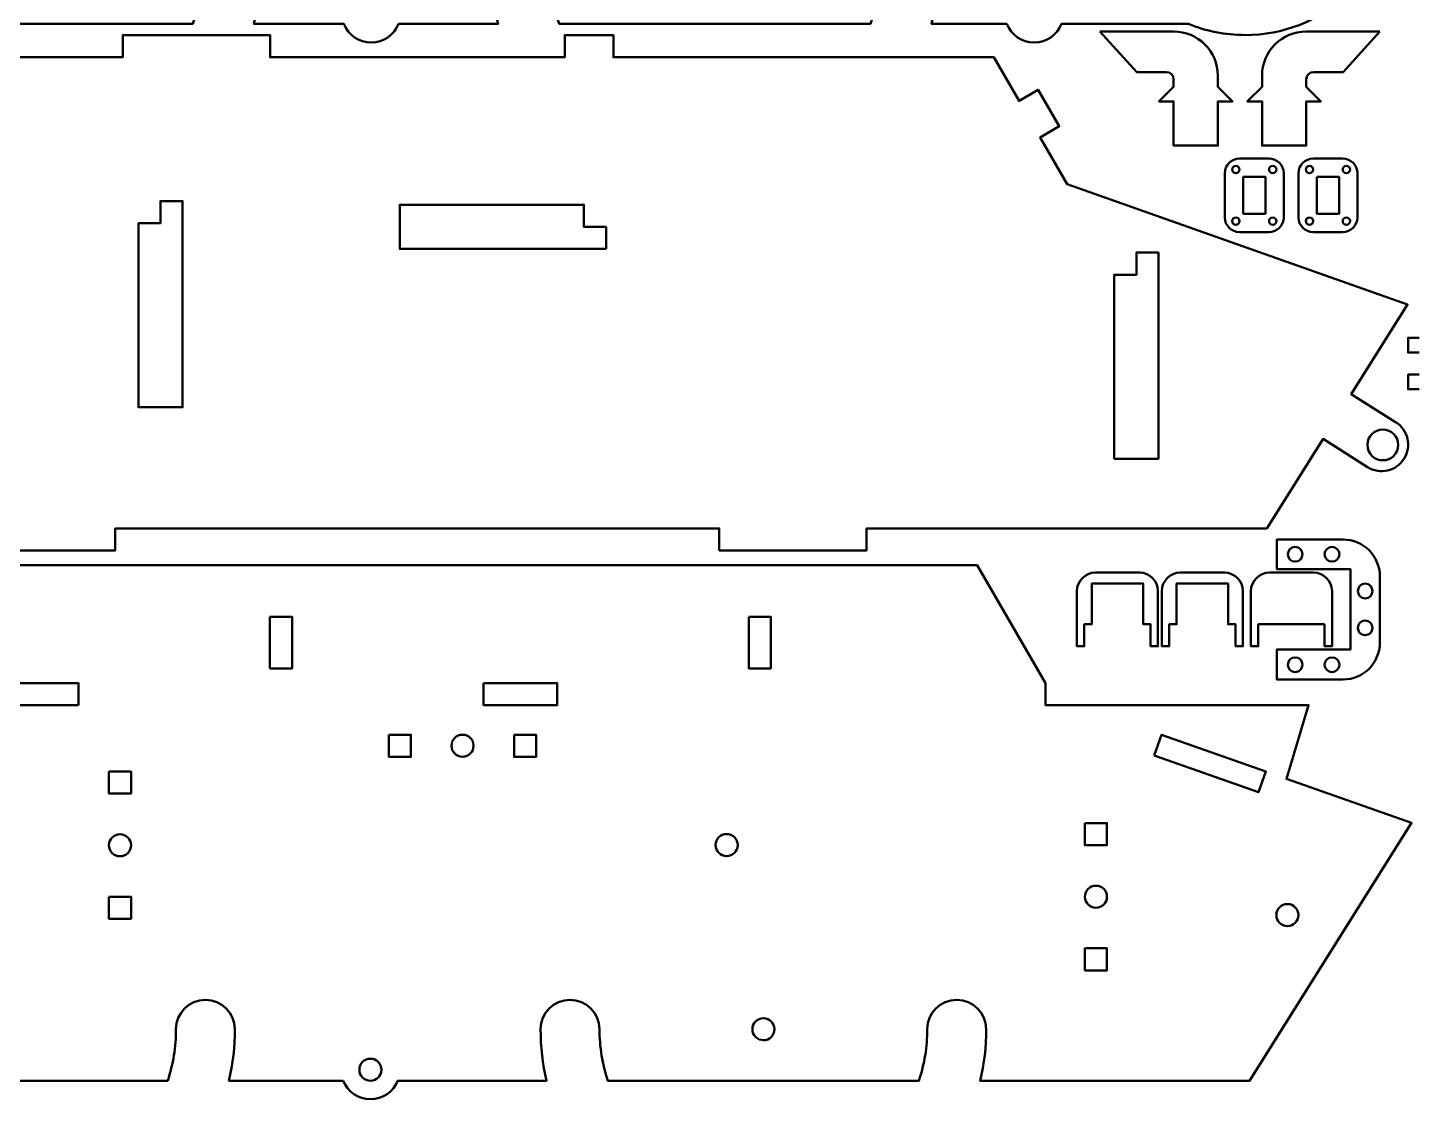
# Model space of a CAD drawing. Header units: inches. Extents: x -370 to 849, y -422 to 797.
# Drawn here: x -179.8 to 9, y 199.5 to 345 of the extents above; entities that cross this region are included whole.
import ezdxf

# ---------------------------------------------------------------- set-up
doc = ezdxf.new("R2010")
doc.units = ezdxf.units.IN
doc.header["$MEASUREMENT"] = 0
doc.layers.add('Layer 1', color=7, linetype='Continuous')

# ---------------------------------------------------------------- blocks, each defined once
blk = doc.blocks.new('block 76')
at = {"layer": 'Layer 1', "color": 7, "lineweight": 50, "true_color": 0xffffff}
blk.add_open_spline([(-4.93, 388.39), (-4.93, 388.39), (5.21, 394.16), (5.21, 394.16), (7.59, 403.99), (0.8, 410.52), (-5.28, 413.03), (-5.28, 413.03), (-68.51, 415.5), (-68.51, 415.5), (-68.51, 415.5), (-309.51, 415.5), (-309.51, 415.5), (-309.51, 415.5), (-318.78, 399.48), (-318.78, 399.48), (-318.78, 399.48), (-318.78, 396.5), (-318.78, 396.5), (-318.78, 396.5), (-354.51, 396.5), (-354.51, 396.5), (-354.51, 396.5), (-351.51, 386.5), (-351.51, 386.5), (-351.51, 386.5), (-368.51, 380.5), (-368.51, 380.5), (-368.51, 380.5), (-346.51, 345.5), (-346.51, 345.5), (-346.51, 345.5), (-309.93, 345.5), (-309.93, 345.5), (-310.47, 347.78), (-310.75, 350.12), (-310.75, 352.5), (-310.75, 354.71), (-308.96, 356.5), (-306.75, 356.5), (-304.54, 356.5), (-302.75, 354.71), (-302.75, 352.5), (-302.75, 350.1), (-302.37, 347.75), (-301.63, 345.5), (-301.63, 345.5), (-259.38, 345.5), (-259.38, 345.5), (-258.64, 347.74), (-258.26, 350.1), (-258.26, 352.5), (-258.26, 354.71), (-256.47, 356.5), (-254.26, 356.5), (-252.05, 356.5), (-250.26, 354.71), (-250.26, 352.5), (-250.26, 350.12), (-250.54, 347.78), (-251.08, 345.5), (-251.08, 345.5), (-230.87, 345.5), (-230.87, 345.5), (-230.28, 344.02), (-228.84, 342.98), (-227.16, 342.98), (-225.47, 342.98), (-224.03, 344.02), (-223.44, 345.5), (-223.44, 345.5), (-207.94, 345.5), (-207.94, 345.5), (-208.48, 347.78), (-208.76, 350.12), (-208.76, 352.5), (-208.76, 354.71), (-206.97, 356.5), (-204.76, 356.5), (-202.55, 356.5), (-200.76, 354.71), (-200.76, 352.5), (-200.76, 350.1), (-200.38, 347.75), (-199.63, 345.5), (-199.63, 345.5), (-157.39, 345.5), (-157.39, 345.5), (-156.65, 347.74), (-156.26, 350.1), (-156.26, 352.5), (-156.26, 354.71), (-154.47, 356.5), (-152.26, 356.5), (-150.05, 356.5), (-148.26, 354.71), (-148.26, 352.5), (-148.26, 350.12), (-148.54, 347.78), (-149.08, 345.5), (-149.08, 345.5), (-136.87, 345.5), (-136.87, 345.5), (-136.27, 344.02), (-134.84, 342.98), (-133.15, 342.98), (-131.47, 342.98), (-130.03, 344.02), (-129.44, 345.5), (-129.44, 345.5), (-115.94, 345.5), (-115.94, 345.5), (-116.48, 347.78), (-116.76, 350.12), (-116.76, 352.5), (-116.76, 354.71), (-114.97, 356.5), (-112.76, 356.5), (-110.55, 356.5), (-108.76, 354.71), (-108.76, 352.5), (-108.76, 350.1), (-108.38, 347.75), (-107.63, 345.5), (-107.63, 345.5), (-65.39, 345.5), (-65.39, 345.5), (-64.64, 347.74), (-64.26, 350.1), (-64.26, 352.5), (-64.26, 354.71), (-62.47, 356.5), (-60.26, 356.5), (-58.05, 356.5), (-56.26, 354.71), (-56.26, 352.5), (-56.26, 350.12), (-56.54, 347.78), (-57.08, 345.5), (-57.08, 345.5), (-46.86, 345.5), (-46.86, 345.5), (-46.27, 344.02), (-44.84, 342.98), (-43.15, 342.98), (-41.47, 342.98), (-40.03, 344.02), (-39.44, 345.5), (-39.44, 345.5), (-22.18, 345.5), (-22.18, 345.5), (-19.81, 344.54), (-17.22, 344), (-14.51, 344), (-4.14, 344), (4.43, 351.71), (5.79, 361.71), (5.79, 361.71), (-4.93, 388.39), (-4.93, 388.39)], degree=3, knots=[0, 0, 0, 0, 1, 1, 1, 2, 2, 2, 3, 3, 3, 4, 4, 4, 5, 5, 5, 6, 6, 6, 7, 7, 7, 8, 8, 8, 9, 9, 9, 10, 10, 10, 11, 11, 11, 12, 12, 12, 13, 13, 13, 14, 14, 14, 15, 15, 15, 16, 16, 16, 17, 17, 17, 18, 18, 18, 19, 19, 19, 20, 20, 20, 21, 21, 21, 22, 22, 22, 23, 23, 23, 24, 24, 24, 25, 25, 25, 26, 26, 26, 27, 27, 27, 28, 28, 28, 29, 29, 29, 30, 30, 30, 31, 31, 31, 32, 32, 32, 33, 33, 33, 34, 34, 34, 35, 35, 35, 36, 36, 36, 37, 37, 37, 38, 38, 38, 39, 39, 39, 40, 40, 40, 41, 41, 41, 42, 42, 42, 43, 43, 43, 44, 44, 44, 45, 45, 45, 46, 46, 46, 47, 47, 47, 48, 48, 48, 49, 49, 49, 50, 50, 50, 51, 51, 51, 52, 52, 52, 53, 53, 53, 53], dxfattribs=at)
blk = doc.blocks.new('block 81')
at = {"layer": 'Layer 1', "color": 7, "lineweight": 50, "true_color": 0xffffff}
for points in [[(-130.76, 248.97), (-127.76, 248.97), (-127.76, 245.97), (-130.76, 245.97), (-130.76, 248.97)], [(-113.76, 248.97), (-110.76, 248.97), (-110.76, 245.97), (-113.76, 245.97), (-113.76, 248.97)]]:
    blk.add_lwpolyline(points, dxfattribs=at)
blk = doc.blocks.new('block 82')
at = {"layer": 'Layer 1', "color": 7, "lineweight": 50, "true_color": 0xffffff}
for points in [[(-36.26, 236.97), (-33.26, 236.97), (-33.26, 233.97), (-36.26, 233.97), (-36.26, 236.97)], [(-36.26, 219.97), (-33.26, 219.97), (-33.26, 216.97), (-36.26, 216.97), (-36.26, 219.97)]]:
    blk.add_lwpolyline(points, dxfattribs=at)
blk = doc.blocks.new('block 83')
at = {"layer": 'Layer 1', "color": 7, "lineweight": 50, "true_color": 0xffffff}
for points in [[(-168.76, 243.97), (-165.76, 243.97), (-165.76, 240.97), (-168.76, 240.97), (-168.76, 243.97)], [(-168.76, 226.97), (-165.76, 226.97), (-165.76, 223.97), (-168.76, 223.97), (-168.76, 226.97)]]:
    blk.add_lwpolyline(points, dxfattribs=at)
blk = doc.blocks.new('block 80')
at = {"layer": 'Layer 1', "color": 7, "lineweight": 50, "true_color": 0xffffff}
for points in [[(-146.9, 264.99), (-143.9, 264.99), (-143.9, 257.98), (-146.9, 257.98), (-146.9, 264.99)], [(-81.9, 264.99), (-78.9, 264.99), (-78.9, 257.98), (-81.9, 257.98), (-81.9, 264.99)], [(-172.9, 252.98), (-182.9, 252.98), (-182.9, 255.98), (-172.9, 255.98), (-172.9, 252.98)], [(-117.9, 255.98), (-107.9, 255.98), (-107.9, 252.98), (-117.9, 252.98), (-117.9, 255.98)], [(-26.85, 246.15), (-25.85, 248.97), (-11.7, 243.98), (-12.7, 241.15), (-26.85, 246.15)]]:
    blk.add_lwpolyline(points, dxfattribs=at)
for points, knots in [([(-366.2, 218.2), (-364.84, 208.2), (-356.28, 200.49), (-345.9, 200.49), (-343.19, 200.49), (-340.6, 201.03), (-338.23, 201.98), (-338.23, 201.98), (-320.97, 201.98), (-320.97, 201.98), (-320.38, 200.51), (-318.94, 199.47), (-317.26, 199.47), (-315.58, 199.47), (-314.14, 200.51), (-313.55, 201.98), (-313.55, 201.98), (-303.33, 201.98), (-303.33, 201.98), (-303.87, 204.27), (-304.15, 206.61), (-304.15, 208.99), (-304.15, 211.19), (-302.36, 212.98), (-300.15, 212.98), (-297.94, 212.98), (-296.15, 211.19), (-296.15, 208.99), (-296.15, 206.59), (-295.77, 204.23), (-295.03, 201.98), (-295.03, 201.98), (-252.78, 201.98), (-252.78, 201.98), (-252.04, 204.23), (-251.66, 206.59), (-251.66, 208.99), (-251.66, 211.19), (-249.87, 212.98), (-247.66, 212.98), (-245.45, 212.98), (-243.66, 211.19), (-243.66, 208.99), (-243.66, 206.61), (-243.94, 204.27), (-244.48, 201.98), (-244.48, 201.98), (-230.97, 201.98), (-230.97, 201.98), (-230.38, 200.51), (-228.94, 199.47), (-227.26, 199.47), (-225.58, 199.47), (-224.14, 200.51), (-223.55, 201.98), (-223.55, 201.98), (-211.33, 201.98), (-211.33, 201.98), (-211.87, 204.27), (-212.15, 206.61), (-212.15, 208.99), (-212.15, 211.19), (-210.36, 212.98), (-208.15, 212.98), (-205.94, 212.98), (-204.15, 211.19), (-204.15, 208.99), (-204.15, 206.59), (-203.77, 204.23), (-203.03, 201.98), (-203.03, 201.98), (-160.78, 201.98), (-160.78, 201.98), (-160.04, 204.23), (-159.66, 206.59), (-159.66, 208.99), (-159.66, 211.19), (-157.87, 212.98), (-155.66, 212.98), (-153.45, 212.98), (-151.66, 211.19), (-151.66, 208.99), (-151.66, 206.61), (-151.94, 204.27), (-152.48, 201.98), (-152.48, 201.98), (-136.97, 201.98), (-136.97, 201.98), (-136.38, 200.51), (-134.94, 199.47), (-133.26, 199.47), (-131.58, 199.47), (-130.14, 200.51), (-129.55, 201.98), (-129.55, 201.98), (-109.34, 201.98), (-109.34, 201.98), (-109.88, 204.27), (-110.16, 206.61), (-110.16, 208.99), (-110.16, 211.19), (-108.37, 212.98), (-106.16, 212.98), (-103.95, 212.98), (-102.16, 211.19), (-102.16, 208.99), (-102.16, 206.59), (-101.78, 204.23), (-101.03, 201.98), (-101.03, 201.98), (-58.79, 201.98), (-58.79, 201.98), (-58.04, 204.23), (-57.66, 206.59), (-57.66, 208.99), (-57.66, 211.19), (-55.87, 212.98), (-53.66, 212.98), (-51.45, 212.98), (-49.66, 211.19), (-49.66, 208.99), (-49.66, 206.61), (-49.94, 204.27), (-50.48, 201.98), (-50.48, 201.98), (-13.9, 201.98), (-13.9, 201.98), (-13.9, 201.98), (8.1, 236.99), (8.1, 236.99), (8.1, 236.99), (-8.9, 242.98), (-8.9, 242.98), (-8.9, 242.98), (-5.9, 252.99), (-5.9, 252.99), (-5.9, 252.99), (-41.63, 252.99), (-41.63, 252.99), (-41.63, 252.99), (-41.63, 255.97), (-41.63, 255.97), (-41.63, 255.97), (-50.9, 271.99), (-50.9, 271.99), (-50.9, 271.99), (-291.9, 271.99), (-291.9, 271.99), (-291.9, 271.99), (-355.13, 269.52), (-355.13, 269.52), (-361.22, 267.01), (-368.01, 260.48), (-365.63, 250.65), (-365.63, 250.65), (-355.49, 244.88), (-355.49, 244.88), (-355.49, 244.88), (-366.2, 218.2), (-366.2, 218.2)], [0, 0, 0, 0, 1, 1, 1, 2, 2, 2, 3, 3, 3, 4, 4, 4, 5, 5, 5, 6, 6, 6, 7, 7, 7, 8, 8, 8, 9, 9, 9, 10, 10, 10, 11, 11, 11, 12, 12, 12, 13, 13, 13, 14, 14, 14, 15, 15, 15, 16, 16, 16, 17, 17, 17, 18, 18, 18, 19, 19, 19, 20, 20, 20, 21, 21, 21, 22, 22, 22, 23, 23, 23, 24, 24, 24, 25, 25, 25, 26, 26, 26, 27, 27, 27, 28, 28, 28, 29, 29, 29, 30, 30, 30, 31, 31, 31, 32, 32, 32, 33, 33, 33, 34, 34, 34, 35, 35, 35, 36, 36, 36, 37, 37, 37, 38, 38, 38, 39, 39, 39, 40, 40, 40, 41, 41, 41, 42, 42, 42, 43, 43, 43, 44, 44, 44, 45, 45, 45, 46, 46, 46, 47, 47, 47, 48, 48, 48, 49, 49, 49, 50, 50, 50, 51, 51, 51, 52, 52, 52, 53, 53, 53, 53]), ([(-120.76, 248.97), (-119.93, 248.97), (-119.26, 248.3), (-119.26, 247.47), (-119.26, 246.64), (-119.93, 245.97), (-120.76, 245.97), (-121.59, 245.97), (-122.26, 246.64), (-122.26, 247.47), (-122.26, 248.3), (-121.59, 248.97), (-120.76, 248.97)], [0, 0, 0, 0, 1, 1, 1, 2, 2, 2, 3, 3, 3, 4, 4, 4, 4]), ([(-167.26, 235.47), (-166.43, 235.47), (-165.76, 234.8), (-165.76, 233.97), (-165.76, 233.14), (-166.43, 232.47), (-167.26, 232.47), (-168.09, 232.47), (-168.76, 233.14), (-168.76, 233.97), (-168.76, 234.8), (-168.09, 235.47), (-167.26, 235.47)], [0, 0, 0, 0, 1, 1, 1, 2, 2, 2, 3, 3, 3, 4, 4, 4, 4]), ([(-86.4, 233.98), (-86.4, 234.81), (-85.73, 235.49), (-84.9, 235.49), (-84.08, 235.49), (-83.4, 234.81), (-83.4, 233.98), (-83.4, 233.15), (-84.08, 232.48), (-84.9, 232.48), (-85.73, 232.48), (-86.4, 233.16), (-86.4, 233.98)], [0, 0, 0, 0, 1, 1, 1, 2, 2, 2, 3, 3, 3, 4, 4, 4, 4]), ([(-34.76, 228.47), (-33.93, 228.47), (-33.26, 227.8), (-33.26, 226.97), (-33.26, 226.14), (-33.93, 225.47), (-34.76, 225.47), (-35.59, 225.47), (-36.26, 226.14), (-36.26, 226.97), (-36.26, 227.8), (-35.59, 228.47), (-34.76, 228.47)], [0, 0, 0, 0, 1, 1, 1, 2, 2, 2, 3, 3, 3, 4, 4, 4, 4]), ([(-10.26, 224.47), (-10.26, 225.3), (-9.59, 225.97), (-8.76, 225.97), (-7.93, 225.97), (-7.26, 225.3), (-7.26, 224.47), (-7.26, 223.64), (-7.93, 222.97), (-8.76, 222.97), (-9.59, 222.97), (-10.26, 223.64), (-10.26, 224.47)], [0, 0, 0, 0, 1, 1, 1, 2, 2, 2, 3, 3, 3, 4, 4, 4, 4]), ([(-81.4, 208.98), (-81.4, 209.81), (-80.73, 210.48), (-79.9, 210.48), (-79.08, 210.48), (-78.4, 209.81), (-78.4, 208.98), (-78.4, 208.15), (-79.08, 207.48), (-79.9, 207.48), (-80.73, 207.49), (-81.4, 208.16), (-81.4, 208.98)], [0, 0, 0, 0, 1, 1, 1, 2, 2, 2, 3, 3, 3, 4, 4, 4, 4]), ([(-134.76, 203.47), (-134.76, 204.3), (-134.09, 204.97), (-133.26, 204.97), (-132.43, 204.97), (-131.76, 204.3), (-131.76, 203.47), (-131.76, 202.64), (-132.43, 201.97), (-133.26, 201.97), (-134.09, 201.97), (-134.76, 202.64), (-134.76, 203.47)], [0, 0, 0, 0, 1, 1, 1, 2, 2, 2, 3, 3, 3, 4, 4, 4, 4])]:
    blk.add_open_spline(points, degree=3, knots=knots, dxfattribs=at)
at = {"layer": 'Layer 1'}
for name in ['block 81', 'block 83', 'block 82']:
    blk.add_blockref(name, (0, 0), dxfattribs=at)
blk = doc.blocks.new('block 95')
at = {"layer": 'Layer 1', "color": 7, "lineweight": 50, "true_color": 0xffffff}
blk.add_lwpolyline([(-11.76, 319.73), (-14.76, 319.73), (-14.76, 324.73), (-11.76, 324.73), (-11.76, 319.73)], dxfattribs=at)
blk.add_open_spline([(-11.26, 327.23), (-11.26, 327.23), (-15.26, 327.23), (-15.26, 327.23), (-16.37, 327.23), (-17.26, 326.34), (-17.26, 325.23), (-17.26, 325.23), (-17.26, 319.23), (-17.26, 319.23), (-17.26, 318.13), (-16.37, 317.23), (-15.26, 317.23), (-15.26, 317.23), (-11.26, 317.23), (-11.26, 317.23), (-10.16, 317.23), (-9.26, 318.13), (-9.26, 319.23), (-9.26, 319.23), (-9.26, 325.23), (-9.26, 325.23), (-9.26, 326.34), (-10.16, 327.23), (-11.26, 327.23)], degree=3, knots=[0, 0, 0, 0, 1, 1, 1, 2, 2, 2, 3, 3, 3, 4, 4, 4, 5, 5, 5, 6, 6, 6, 7, 7, 7, 8, 8, 8, 8], dxfattribs=at)
at = {"layer": 'Layer 1', "color": 240, "lineweight": 50, "true_color": 0xed1c24}
for points in [[(-15.76, 326.23), (-15.49, 326.23), (-15.26, 326.01), (-15.26, 325.73), (-15.26, 325.46), (-15.49, 325.23), (-15.76, 325.23), (-16.04, 325.23), (-16.26, 325.46), (-16.26, 325.73), (-16.26, 326.01), (-16.04, 326.23), (-15.76, 326.23)], [(-10.76, 326.23), (-10.49, 326.23), (-10.26, 326.01), (-10.26, 325.73), (-10.26, 325.46), (-10.49, 325.23), (-10.76, 325.23), (-11.04, 325.23), (-11.26, 325.46), (-11.26, 325.73), (-11.26, 326.01), (-11.04, 326.23), (-10.76, 326.23)], [(-15.76, 319.23), (-15.49, 319.23), (-15.26, 319.01), (-15.26, 318.73), (-15.26, 318.46), (-15.49, 318.23), (-15.76, 318.23), (-16.04, 318.23), (-16.26, 318.46), (-16.26, 318.73), (-16.26, 319.01), (-16.04, 319.23), (-15.76, 319.23)], [(-10.76, 319.23), (-10.49, 319.23), (-10.26, 319.01), (-10.26, 318.73), (-10.26, 318.46), (-10.49, 318.23), (-10.76, 318.23), (-11.04, 318.23), (-11.26, 318.46), (-11.26, 318.73), (-11.26, 319.01), (-11.04, 319.23), (-10.76, 319.23)]]:
    blk.add_open_spline(points, degree=3, knots=[0, 0, 0, 0, 1, 1, 1, 2, 2, 2, 3, 3, 3, 4, 4, 4, 4], dxfattribs=at)
blk = doc.blocks.new('block 96')
at = {"layer": 'Layer 1', "color": 7, "lineweight": 50, "true_color": 0xffffff}
blk.add_lwpolyline([(-4.76, 324.73), (-1.76, 324.73), (-1.76, 319.73), (-4.76, 319.73), (-4.76, 324.73)], dxfattribs=at)
blk.add_open_spline([(-7.26, 325.23), (-7.26, 325.23), (-7.26, 319.23), (-7.26, 319.23), (-7.26, 318.13), (-6.37, 317.23), (-5.26, 317.23), (-5.26, 317.23), (-1.26, 317.23), (-1.26, 317.23), (-0.16, 317.23), (0.74, 318.13), (0.74, 319.23), (0.74, 319.23), (0.74, 325.23), (0.74, 325.23), (0.74, 326.34), (-0.16, 327.23), (-1.26, 327.23), (-1.26, 327.23), (-5.26, 327.23), (-5.26, 327.23), (-6.37, 327.23), (-7.26, 326.34), (-7.26, 325.23)], degree=3, knots=[0, 0, 0, 0, 1, 1, 1, 2, 2, 2, 3, 3, 3, 4, 4, 4, 5, 5, 5, 6, 6, 6, 7, 7, 7, 8, 8, 8, 8], dxfattribs=at)
at = {"layer": 'Layer 1', "color": 240, "lineweight": 50, "true_color": 0xed1c24}
for points in [[(-5.76, 326.23), (-5.49, 326.23), (-5.26, 326.01), (-5.26, 325.73), (-5.26, 325.46), (-5.49, 325.23), (-5.76, 325.23), (-6.04, 325.23), (-6.26, 325.46), (-6.26, 325.73), (-6.26, 326.01), (-6.04, 326.23), (-5.76, 326.23)], [(-0.76, 326.23), (-0.48, 326.23), (-0.26, 326.01), (-0.26, 325.73), (-0.26, 325.46), (-0.48, 325.23), (-0.76, 325.23), (-1.04, 325.23), (-1.26, 325.46), (-1.26, 325.73), (-1.26, 326.01), (-1.04, 326.23), (-0.76, 326.23)], [(-5.76, 319.23), (-5.49, 319.23), (-5.26, 319.01), (-5.26, 318.73), (-5.26, 318.46), (-5.49, 318.23), (-5.76, 318.23), (-6.04, 318.23), (-6.26, 318.46), (-6.26, 318.73), (-6.26, 319.01), (-6.04, 319.23), (-5.76, 319.23)], [(-0.76, 319.23), (-0.48, 319.23), (-0.26, 319.01), (-0.26, 318.73), (-0.26, 318.46), (-0.48, 318.23), (-0.76, 318.23), (-1.04, 318.23), (-1.26, 318.46), (-1.26, 318.73), (-1.26, 319.01), (-1.04, 319.23), (-0.76, 319.23)]]:
    blk.add_open_spline(points, degree=3, knots=[0, 0, 0, 0, 1, 1, 1, 2, 2, 2, 3, 3, 3, 4, 4, 4, 4], dxfattribs=at)

msp = doc.modelspace()

# ---------------------------------------------------------------- linework, layer by layer
at = {"layer": 'Layer 1', "color": 7, "lineweight": 50, "true_color": 0xffffff}
for points in [[(-158.77, 293.45), (-164.77, 293.45), (-164.77, 318.45), (-161.77, 318.45), (-161.77, 321.45), (-158.77, 321.45), (-158.77, 293.45), (-158.77, 293.45)], [(-101.27, 314.95), (-129.27, 314.95), (-129.27, 320.95), (-104.27, 320.95), (-104.27, 317.95), (-101.27, 317.95), (-101.27, 314.95)], [(-26.27, 286.45), (-32.27, 286.45), (-32.27, 311.45), (-29.27, 311.45), (-29.27, 314.45), (-26.27, 314.45), (-26.27, 286.45), (-26.27, 286.45)], [(9.12, 302.88), (7.62, 302.88), (7.62, 300.88), (9.12, 300.88)], [(9.12, 297.88), (7.62, 297.88), (7.62, 295.89), (9.12, 295.89)]]:
    msp.add_lwpolyline(points, dxfattribs=at)
for points, knots in [([(5.92, 291.44), (5.92, 291.44), (-0.09, 295.24), (-0.09, 295.24), (-0.09, 295.24), (7.56, 307.4), (7.56, 307.4), (7.56, 307.4), (-38.65, 323.73), (-38.65, 323.73), (-38.65, 323.73), (-42.34, 330.1), (-42.34, 330.1), (-42.34, 330.1), (-39.74, 331.61), (-39.74, 331.61), (-39.74, 331.61), (-42.61, 336.56), (-42.61, 336.56), (-42.61, 336.56), (-45.2, 335.06), (-45.2, 335.06), (-45.2, 335.06), (-48.63, 340.99), (-48.63, 340.99), (-48.63, 340.99), (-100.27, 340.99), (-100.27, 340.99), (-100.27, 340.99), (-100.27, 343.99), (-100.27, 343.99), (-100.27, 343.99), (-106.89, 343.99), (-106.89, 343.99), (-106.89, 343.99), (-106.89, 340.99), (-106.89, 340.99), (-106.89, 340.99), (-146.89, 340.99), (-146.89, 340.99), (-146.89, 340.99), (-146.89, 343.99), (-146.89, 343.99), (-146.89, 343.99), (-166.89, 343.99), (-166.89, 343.99), (-166.89, 343.99), (-166.89, 340.99), (-166.89, 340.99), (-166.89, 340.99), (-214.26, 340.99), (-214.26, 340.99), (-214.26, 340.99), (-214.22, 335.95), (-214.22, 335.95), (-214.22, 335.95), (-205.27, 335.95), (-205.27, 335.95), (-205.27, 335.95), (-205.27, 324.95), (-205.27, 324.95), (-205.27, 324.95), (-208.27, 324.95), (-208.27, 324.95), (-208.27, 324.95), (-208.27, 294.95), (-208.27, 294.95), (-208.27, 294.95), (-205.27, 294.95), (-205.27, 294.95), (-205.27, 294.95), (-205.27, 283.95), (-205.27, 283.95), (-205.27, 283.95), (-236.27, 283.95), (-236.27, 283.95), (-236.27, 283.95), (-236.27, 286.74), (-236.27, 286.74), (-236.27, 286.74), (-256.27, 286.74), (-256.27, 286.74), (-256.27, 286.74), (-256.27, 283.95), (-256.27, 283.95), (-256.27, 283.95), (-286.27, 283.95), (-286.27, 283.95), (-286.27, 283.95), (-286.27, 286.74), (-286.27, 286.74), (-286.27, 286.74), (-306.27, 286.74), (-306.27, 286.74), (-306.27, 286.74), (-306.27, 283.95), (-306.27, 283.95), (-306.27, 283.95), (-336.55, 283.95), (-336.55, 283.95), (-336.55, 283.95), (-336.55, 292.94), (-336.55, 292.94), (-336.55, 295.88), (-338.93, 298.26), (-341.87, 298.26), (-341.87, 298.26), (-341.87, 338.88), (-341.87, 338.88), (-341.87, 338.88), (-350.44, 338.54), (-350.44, 338.54), (-350.44, 338.54), (-350.46, 338.55), (-350.46, 338.55), (-350.46, 338.55), (-350.57, 341.54), (-350.57, 341.54), (-350.57, 341.54), (-351.13, 341.52), (-351.13, 341.52), (-357.22, 339.01), (-364.01, 332.48), (-361.63, 322.65), (-361.63, 322.65), (-361.02, 322.3), (-361.02, 322.3), (-361.02, 322.3), (-359.52, 324.98), (-359.52, 324.98), (-359.52, 324.98), (-358.95, 324.58), (-358.95, 324.58), (-358.95, 324.58), (-356.25, 323.04), (-356.25, 323.04), (-356.25, 323.04), (-357.74, 320.43), (-357.74, 320.43), (-357.74, 320.43), (-357.57, 320.34), (-357.57, 320.34), (-357.7, 320.11), (-357.78, 319.85), (-357.78, 319.57), (-357.78, 318.74), (-357.11, 318.07), (-356.28, 318.07), (-355.72, 318.07), (-355.23, 318.39), (-354.97, 318.86), (-354.97, 318.86), (-354.77, 318.74), (-354.77, 318.74), (-354.77, 318.74), (-353.28, 321.35), (-353.28, 321.35), (-353.28, 321.35), (-349.2, 319.04), (-349.2, 319.04), (-349.2, 319.04), (-346.3, 320.63), (-346.3, 320.63), (-346.3, 320.63), (-344.86, 318), (-344.86, 318), (-344.86, 318), (-348.63, 315.93), (-348.63, 315.93), (-348.63, 315.93), (-352.18, 307.1), (-352.18, 307.1), (-352.18, 307.1), (-355.25, 308.33), (-355.25, 308.33), (-355.25, 308.33), (-355.69, 307.29), (-355.69, 307.29), (-354.75, 306.88), (-354.08, 305.95), (-354.08, 304.85), (-354.08, 303.39), (-355.27, 302.21), (-356.73, 302.21), (-357.1, 302.21), (-357.44, 302.28), (-357.76, 302.42), (-357.76, 302.42), (-358.26, 301.25), (-358.26, 301.25), (-358.26, 301.25), (-357.84, 301.07), (-357.84, 301.07), (-357.84, 301.07), (-355.05, 299.94), (-355.05, 299.94), (-355.05, 299.94), (-358.54, 291.26), (-358.54, 291.26), (-358.54, 291.26), (-361.32, 292.41), (-361.32, 292.41), (-361.32, 292.41), (-363.18, 293.11), (-363.18, 293.11), (-363.6, 293.26), (-364.04, 293.34), (-364.51, 293.34), (-366.72, 293.34), (-368.51, 291.55), (-368.51, 289.34), (-368.51, 287.66), (-367.48, 286.23), (-366.01, 285.63), (-366.01, 285.63), (-359.77, 282.96), (-359.77, 282.96), (-356.26, 276.71), (-349.57, 272.5), (-341.9, 272.5), (-339.19, 272.5), (-336.6, 273.03), (-334.23, 273.99), (-334.23, 273.99), (-333.78, 276.99), (-333.78, 276.99), (-333.78, 276.99), (-279.9, 276.99), (-279.9, 276.99), (-279.9, 276.99), (-279.9, 273.99), (-279.9, 273.99), (-279.9, 273.99), (-259.9, 273.99), (-259.9, 273.99), (-259.9, 273.99), (-259.9, 276.99), (-259.9, 276.99), (-259.9, 276.99), (-187.9, 276.99), (-187.9, 276.99), (-187.9, 276.99), (-187.9, 274), (-187.9, 274), (-187.9, 274), (-167.9, 274), (-167.9, 274), (-167.9, 274), (-167.9, 276.99), (-167.9, 276.99), (-167.9, 276.99), (-85.9, 276.99), (-85.9, 276.99), (-85.9, 276.99), (-85.9, 274), (-85.9, 274), (-85.9, 274), (-65.9, 274), (-65.9, 274), (-65.9, 274), (-65.9, 276.99), (-65.9, 276.99), (-65.9, 276.99), (-11.56, 276.99), (-11.56, 276.99), (-11.56, 276.99), (-3.92, 289.14), (-3.92, 289.14), (-3.92, 289.14), (2.1, 285.32), (2.1, 285.32), (3.8, 284.27), (6.02, 284.78), (7.08, 286.47), (8.13, 288.17), (7.61, 290.39), (5.92, 291.44)], [0, 0, 0, 0, 1, 1, 1, 2, 2, 2, 3, 3, 3, 4, 4, 4, 5, 5, 5, 6, 6, 6, 7, 7, 7, 8, 8, 8, 9, 9, 9, 10, 10, 10, 11, 11, 11, 12, 12, 12, 13, 13, 13, 14, 14, 14, 15, 15, 15, 16, 16, 16, 17, 17, 17, 18, 18, 18, 19, 19, 19, 20, 20, 20, 21, 21, 21, 22, 22, 22, 23, 23, 23, 24, 24, 24, 25, 25, 25, 26, 26, 26, 27, 27, 27, 28, 28, 28, 29, 29, 29, 30, 30, 30, 31, 31, 31, 32, 32, 32, 33, 33, 33, 34, 34, 34, 35, 35, 35, 36, 36, 36, 37, 37, 37, 38, 38, 38, 39, 39, 39, 40, 40, 40, 41, 41, 41, 42, 42, 42, 43, 43, 43, 44, 44, 44, 45, 45, 45, 46, 46, 46, 47, 47, 47, 48, 48, 48, 49, 49, 49, 50, 50, 50, 51, 51, 51, 52, 52, 52, 53, 53, 53, 54, 54, 54, 55, 55, 55, 56, 56, 56, 57, 57, 57, 58, 58, 58, 59, 59, 59, 60, 60, 60, 61, 61, 61, 62, 62, 62, 63, 63, 63, 64, 64, 64, 65, 65, 65, 66, 66, 66, 67, 67, 67, 68, 68, 68, 69, 69, 69, 70, 70, 70, 71, 71, 71, 72, 72, 72, 73, 73, 73, 74, 74, 74, 75, 75, 75, 76, 76, 76, 77, 77, 77, 78, 78, 78, 79, 79, 79, 80, 80, 80, 81, 81, 81, 82, 82, 82, 83, 83, 83, 84, 84, 84, 85, 85, 85, 86, 86, 86, 87, 87, 87, 88, 88, 88, 89, 89, 89, 90, 90, 90, 91, 91, 91, 92, 92, 92, 92]), ([(-34.21, 344.48), (-34.21, 344.48), (-24.22, 344.48), (-24.22, 344.48), (-20.9, 344.48), (-18.21, 341.8), (-18.21, 338.48), (-18.21, 338.48), (-18.21, 336.98), (-18.21, 336.98), (-18.21, 336.98), (-16.21, 334.98), (-16.21, 334.98), (-16.21, 334.98), (-18.21, 334.98), (-18.21, 334.98), (-18.21, 334.98), (-18.21, 328.98), (-18.21, 328.98), (-18.21, 328.98), (-24.21, 328.98), (-24.21, 328.98), (-24.21, 328.98), (-24.21, 334.98), (-24.21, 334.98), (-24.21, 334.98), (-26.21, 334.98), (-26.21, 334.98), (-26.21, 334.98), (-24.21, 336.98), (-24.21, 336.98), (-24.21, 336.98), (-24.21, 337.98), (-24.21, 337.98), (-24.21, 338.54), (-24.66, 338.98), (-25.21, 338.98), (-25.21, 338.98), (-29.21, 338.98), (-29.21, 338.98), (-29.21, 338.98), (-34.21, 344.48), (-34.21, 344.48)], [0, 0, 0, 0, 1, 1, 1, 2, 2, 2, 3, 3, 3, 4, 4, 4, 5, 5, 5, 6, 6, 6, 7, 7, 7, 8, 8, 8, 9, 9, 9, 10, 10, 10, 11, 11, 11, 12, 12, 12, 13, 13, 13, 14, 14, 14, 14]), ([(3.79, 344.48), (3.79, 344.48), (-6.21, 344.48), (-6.21, 344.48), (-9.53, 344.48), (-12.21, 341.8), (-12.21, 338.48), (-12.21, 338.48), (-12.21, 336.98), (-12.21, 336.98), (-12.21, 336.98), (-14.22, 334.98), (-14.22, 334.98), (-14.22, 334.98), (-12.21, 334.98), (-12.21, 334.98), (-12.21, 334.98), (-12.21, 328.98), (-12.21, 328.98), (-12.21, 328.98), (-6.21, 328.98), (-6.21, 328.98), (-6.21, 328.98), (-6.21, 334.98), (-6.21, 334.98), (-6.21, 334.98), (-4.21, 334.98), (-4.21, 334.98), (-4.21, 334.98), (-6.21, 336.98), (-6.21, 336.98), (-6.21, 336.98), (-6.21, 337.98), (-6.21, 337.98), (-6.21, 338.54), (-5.77, 338.98), (-5.21, 338.98), (-5.21, 338.98), (-1.21, 338.98), (-1.21, 338.98), (-1.21, 338.98), (3.79, 344.48), (3.79, 344.48)], [0, 0, 0, 0, 1, 1, 1, 2, 2, 2, 3, 3, 3, 4, 4, 4, 5, 5, 5, 6, 6, 6, 7, 7, 7, 8, 8, 8, 9, 9, 9, 10, 10, 10, 11, 11, 11, 12, 12, 12, 13, 13, 13, 14, 14, 14, 14]), ([(4.19, 286.24), (3.03, 286.24), (2.09, 287.18), (2.09, 288.34), (2.09, 289.49), (3.03, 290.43), (4.19, 290.43), (5.34, 290.43), (6.28, 289.49), (6.28, 288.34), (6.28, 287.18), (5.34, 286.24), (4.19, 286.24)], [0, 0, 0, 0, 1, 1, 1, 2, 2, 2, 3, 3, 3, 4, 4, 4, 4]), ([(-1.21, 275.48), (-1.21, 275.48), (-10.21, 275.48), (-10.21, 275.48), (-10.21, 275.48), (-10.21, 271.48), (-10.21, 271.48), (-10.21, 271.48), (-0.21, 271.48), (-0.21, 271.48), (-0.21, 271.48), (-0.21, 260.53), (-0.21, 260.53), (-0.21, 260.53), (-10.22, 260.53), (-10.22, 260.53), (-10.22, 260.53), (-10.22, 256.48), (-10.22, 256.48), (-10.22, 256.48), (-1.21, 256.48), (-1.21, 256.48), (1.55, 256.48), (3.79, 258.72), (3.79, 261.48), (3.79, 261.48), (3.79, 270.48), (3.79, 270.48), (3.79, 273.25), (1.55, 275.48), (-1.21, 275.48)], [0, 0, 0, 0, 1, 1, 1, 2, 2, 2, 3, 3, 3, 4, 4, 4, 5, 5, 5, 6, 6, 6, 7, 7, 7, 8, 8, 8, 9, 9, 9, 10, 10, 10, 10]), ([(-37.34, 268.49), (-37.34, 268.49), (-37.34, 268.49), (-37.34, 268.49), (-37.34, 269.87), (-36.22, 270.99), (-34.84, 270.99), (-34.84, 270.99), (-28.84, 270.99), (-28.84, 270.99), (-27.46, 270.99), (-26.34, 269.87), (-26.34, 268.49), (-26.34, 268.49), (-26.34, 268.49), (-26.34, 268.49), (-26.34, 268.49), (-26.34, 260.98), (-26.34, 260.98), (-26.34, 260.98), (-27.34, 260.98), (-27.34, 260.98), (-27.34, 260.98), (-27.34, 263.98), (-27.34, 263.98), (-27.34, 263.98), (-28.34, 263.98), (-28.34, 263.98), (-28.34, 263.98), (-28.34, 269.49), (-28.34, 269.49), (-28.34, 269.49), (-35.34, 269.49), (-35.34, 269.49), (-35.34, 269.49), (-35.34, 263.98), (-35.34, 263.98), (-35.34, 263.98), (-36.34, 263.98), (-36.34, 263.98), (-36.34, 263.98), (-36.34, 260.98), (-36.34, 260.98), (-36.34, 260.98), (-37.34, 260.98), (-37.34, 260.98), (-37.34, 260.98), (-37.34, 268.49), (-37.34, 268.49), (-37.34, 268.49), (-37.34, 268.49), (-37.34, 268.49)], [0, 0, 0, 0, 1, 1, 1, 2, 2, 2, 3, 3, 3, 4, 4, 4, 5, 5, 5, 6, 6, 6, 7, 7, 7, 8, 8, 8, 9, 9, 9, 10, 10, 10, 11, 11, 11, 12, 12, 12, 13, 13, 13, 14, 14, 14, 15, 15, 15, 16, 16, 16, 17, 17, 17, 17]), ([(-25.81, 268.49), (-25.81, 268.49), (-25.81, 268.49), (-25.81, 268.49), (-25.81, 269.87), (-24.69, 270.99), (-23.31, 270.99), (-23.31, 270.99), (-17.31, 270.99), (-17.31, 270.99), (-15.93, 270.99), (-14.81, 269.87), (-14.81, 268.49), (-14.81, 268.49), (-14.81, 268.49), (-14.81, 268.49), (-14.81, 268.49), (-14.81, 260.98), (-14.81, 260.98), (-14.81, 260.98), (-15.81, 260.98), (-15.81, 260.98), (-15.81, 260.98), (-15.81, 263.98), (-15.81, 263.98), (-15.81, 263.98), (-16.81, 263.98), (-16.81, 263.98), (-16.81, 263.98), (-16.81, 269.49), (-16.81, 269.49), (-16.81, 269.49), (-23.81, 269.49), (-23.81, 269.49), (-23.81, 269.49), (-23.81, 263.98), (-23.81, 263.98), (-23.81, 263.98), (-24.81, 263.98), (-24.81, 263.98), (-24.81, 263.98), (-24.81, 260.98), (-24.81, 260.98), (-24.81, 260.98), (-25.81, 260.98), (-25.81, 260.98), (-25.81, 260.98), (-25.81, 268.49), (-25.81, 268.49), (-25.81, 268.49), (-25.81, 268.49), (-25.81, 268.49)], [0, 0, 0, 0, 1, 1, 1, 2, 2, 2, 3, 3, 3, 4, 4, 4, 5, 5, 5, 6, 6, 6, 7, 7, 7, 8, 8, 8, 9, 9, 9, 10, 10, 10, 11, 11, 11, 12, 12, 12, 13, 13, 13, 14, 14, 14, 15, 15, 15, 16, 16, 16, 17, 17, 17, 17]), ([(-3.71, 263.98), (-3.71, 263.98), (-3.71, 260.98), (-3.71, 260.98), (-3.71, 260.98), (-2.71, 260.98), (-2.71, 260.98), (-2.71, 260.98), (-2.71, 268.49), (-2.71, 268.49), (-2.71, 268.49), (-2.71, 268.49), (-2.71, 268.49), (-2.71, 269.87), (-3.83, 270.99), (-5.21, 270.99), (-5.21, 270.99), (-11.21, 270.99), (-11.21, 270.99), (-12.59, 270.99), (-13.72, 269.87), (-13.72, 268.49), (-13.72, 268.49), (-13.72, 268.49), (-13.72, 268.49), (-13.72, 268.49), (-13.72, 260.98), (-13.72, 260.98), (-13.72, 260.98), (-12.72, 260.98), (-12.72, 260.98), (-12.72, 260.98), (-12.72, 263.98), (-12.72, 263.98), (-12.72, 263.98), (-3.71, 263.98), (-3.71, 263.98)], [0, 0, 0, 0, 1, 1, 1, 2, 2, 2, 3, 3, 3, 4, 4, 4, 5, 5, 5, 6, 6, 6, 7, 7, 7, 8, 8, 8, 9, 9, 9, 10, 10, 10, 11, 11, 11, 12, 12, 12, 12])]:
    msp.add_open_spline(points, degree=3, knots=knots, dxfattribs=at)
at = {"layer": 'Layer 1', "color": 240, "lineweight": 50, "true_color": 0xed1c24}
for points in [[(-7.71, 274.48), (-7.16, 274.48), (-6.71, 274.04), (-6.71, 273.48), (-6.71, 272.93), (-7.16, 272.48), (-7.71, 272.48), (-8.27, 272.48), (-8.71, 272.93), (-8.71, 273.48), (-8.71, 274.04), (-8.27, 274.48), (-7.71, 274.48)], [(-2.71, 274.48), (-2.16, 274.48), (-1.71, 274.04), (-1.71, 273.48), (-1.71, 272.93), (-2.16, 272.48), (-2.71, 272.48), (-3.27, 272.48), (-3.71, 272.93), (-3.71, 273.48), (-3.71, 274.04), (-3.27, 274.48), (-2.71, 274.48)], [(1.79, 269.49), (2.34, 269.49), (2.79, 269.04), (2.79, 268.49), (2.79, 267.93), (2.34, 267.49), (1.79, 267.49), (1.24, 267.49), (0.79, 267.93), (0.79, 268.49), (0.79, 269.04), (1.24, 269.49), (1.79, 269.49)], [(1.79, 264.48), (2.34, 264.48), (2.79, 264.04), (2.79, 263.49), (2.79, 262.93), (2.34, 262.49), (1.79, 262.49), (1.23, 262.49), (0.79, 262.93), (0.79, 263.49), (0.79, 264.04), (1.23, 264.48), (1.79, 264.48)], [(-7.71, 259.48), (-7.16, 259.48), (-6.71, 259.04), (-6.71, 258.48), (-6.71, 257.93), (-7.16, 257.48), (-7.71, 257.48), (-8.27, 257.48), (-8.71, 257.93), (-8.71, 258.48), (-8.71, 259.04), (-8.27, 259.48), (-7.71, 259.48)], [(-2.71, 259.48), (-2.16, 259.48), (-1.71, 259.04), (-1.71, 258.48), (-1.71, 257.93), (-2.16, 257.48), (-2.71, 257.48), (-3.27, 257.48), (-3.71, 257.93), (-3.71, 258.48), (-3.71, 259.04), (-3.27, 259.48), (-2.71, 259.48)]]:
    msp.add_open_spline(points, degree=3, knots=[0, 0, 0, 0, 1, 1, 1, 2, 2, 2, 3, 3, 3, 4, 4, 4, 4], dxfattribs=at)

# ---------------------------------------------------------------- block references
at = {"layer": 'Layer 1'}
for name in ['block 76', 'block 95', 'block 96', 'block 80']:
    msp.add_blockref(name, (0, 0), dxfattribs=at)

doc.saveas('drawing.dxf')
